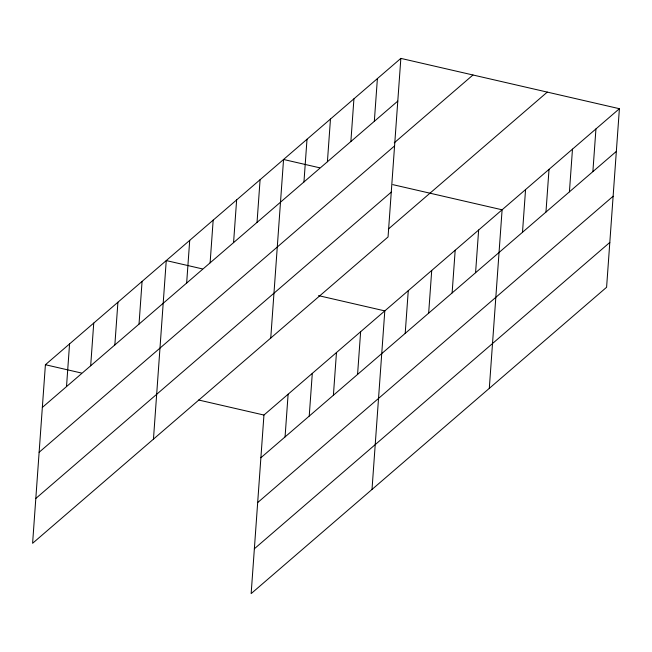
<?xml version="1.0" encoding="UTF-8"?>
<svg xmlns="http://www.w3.org/2000/svg" width="652" height="652" viewBox="0 0 652 652"><rect width="100%" height="100%" fill="white"/><g stroke="black" fill="none" stroke-linecap="round" stroke-linejoin="round"><path stroke-width="0.98" d="M400.85 58.387L45.404 364.729L32.6 543.295L388.054 236.953L400.85 58.387L619.4 108.705L606.596 287.271L251.15 593.613L263.946 415.047L619.4 108.705M66.512 386.603L69.568 343.897M90.677 365.772L93.741 323.066M114.85 344.941L117.914 302.235M139.023 324.109L142.079 281.403M153.456 439.138L166.252 260.572L202.316 268.877M186.651 283.058L189.716 240.352M210.115 262.837L213.171 220.14M233.571 242.617L236.635 199.919M257.035 222.405L260.091 179.699M270.751 338.046L283.555 159.479L319.61 167.784M285.063 436.913L288.119 394.215M303.954 181.965L307.01 139.259M309.227 416.082L312.292 373.384M327.41 161.745L330.474 119.047M350.874 141.525L353.93 98.827M333.4 395.251L336.465 352.553M374.329 121.313L377.394 78.607M357.573 374.419L360.629 331.721M372.007 489.456L384.802 310.89L318.526 295.633M405.202 333.376L408.266 290.67M428.657 313.156L431.722 270.45M452.121 292.935L455.186 250.238M475.577 272.715L478.641 230.017M489.302 388.364L502.105 209.797L392.83 184.638M522.496 232.283L525.561 189.577M545.96 212.063L549.025 169.357M569.416 191.843L572.48 149.145M592.88 171.623L595.944 128.925M42.339 407.435L397.793 101.093M394.264 142.821L472.969 74.996M39.128 452.268L394.574 145.926M35.811 498.462L391.265 192.12M388.356 229.064L547.281 92.103M260.89 457.745L616.336 151.411M257.67 502.586L613.124 196.244M254.362 548.772L609.816 242.438M45.404 364.729L81.459 373.034M198.648 400.01L263.946 415.047"/></g></svg>
